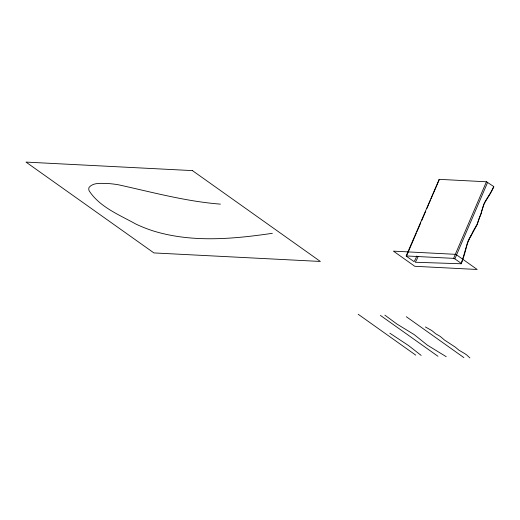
<?xml version="1.0" encoding="UTF-8"?>
<svg xmlns="http://www.w3.org/2000/svg" width="520" height="520" viewBox="0 0 520 520"><rect width="100%" height="100%" fill="white"/><g stroke="black" fill="none" stroke-linecap="round" stroke-linejoin="round"><path stroke-width="0.78" d="M481.572 211.66L483.444 205.29M481.488 212.537L480.909 214.305A25.077 19.344 -87.3 0 1 480.662 215.014L479.648 217.458A29.198 22.646 -87.7 0 0 479.187 218.712L477.087 224.79L471.744 234.578M467.61 242.73L464.172 255.457L461.221 263.77L415.259 262.249L416.513 260.052A27.489 21.164 -87.6 0 0 418.093 256.451M483.503 205.654L480.844 213.954A26.624 20.287 -87.1 0 1 480.5 214.851L479.603 217.074A29.991 22.854 -87.1 0 0 479.128 218.368L477.068 224.334L473.005 231.374M461.272 263.77L467.747 241.839A24.739 18.85 -87.1 0 1 469.352 238.381L470.977 235.528A25.233 19.233 -87.1 0 0 471.731 234.104L472.797 231.816M416.774 256.022A26.474 20.176 -87.1 0 1 414.043 261.625L406.113 256.029L439.192 179.348L486.544 181.786L493.74 186.544L493.747 186.979M406.38 256.373L408.434 251.583M408.726 250.9L410.481 246.799M410.774 246.109L412.536 242.008M412.828 241.326L414.59 237.224M414.882 236.535L416.344 233.116M416.929 231.751L420.745 222.859M421.623 220.805L422.5 218.758M422.793 218.075L424.554 213.967M424.847 213.285L425.724 211.231M426.901 208.5L428.656 204.393M428.948 203.71L430.417 200.291M431.002 198.919L432.763 194.818M433.056 194.136L439.212 179.77M406.367 255.951L453.59 258.369L486.421 181.772M461.188 263.361L454.857 258.856L487.682 182.254M469.352 238.888L470.977 236.047M272.337 233.311C233.123 239.064 191.971 242.833 153.465 231.004A41.275 11.655 23.2 0 1 135.928 224.094C119.463 214.897 99.749 207.168 89.128 190.788A41.645 11.758 23.2 0 1 89.187 187.219C93.873 182.033 102.076 183.567 108.349 183.541A86.918 24.544 23.2 0 1 118.04 184.704C151.964 192.12 185.614 201.422 220.402 204.133M439.192 179.348L439.153 179.732M453.59 258.369L454.857 258.856M425.406 326.969L431.236 330.226A13.559 3.829 23.2 0 1 432.887 331.409L435.188 333.365A6 1.696 23.2 0 0 436.079 333.996L439.582 336.011A6.104 1.722 23.2 0 1 440.486 336.622L444.548 340.093L454.603 346.684A2.698 0.76 23.2 0 1 455.201 347.054L458.933 350.2L464.64 353.541A14.261 4.03 23.2 0 1 466.674 354.939L469.892 357.91M446.231 356.7L427.401 345.163L414.167 334.575L397.007 324.09L384.852 315.133M389.825 333.164L408.675 345.637L421.161 355.42M406.322 316.726L463.885 357.604M380.406 315.4L437.97 356.278M358.189 314.262L415.753 355.141M493.74 186.999A84.422 65.26 -88.4 0 1 490.9 192.595A70.883 54.789 -88.3 0 1 490.106 193.967L485.849 200.85A25.636 19.598 -87.3 0 0 483.47 205.634M471.647 234.494A26.273 20.17 -87.9 0 1 470.886 235.963M467.721 242.794A23.686 17.953 -86.4 0 1 469.45 238.986M493.727 186.556A78.136 59.547 -87.1 0 1 490.132 193.44L485.869 200.311A26.67 20.326 -87.1 0 0 483.412 205.27M192.439 170.612L26 162.091L153.913 252.928L320.353 261.456L192.439 170.612M455.865 254.345L393.451 251.147L414.772 266.286L477.185 269.483L455.865 254.345"/></g></svg>
